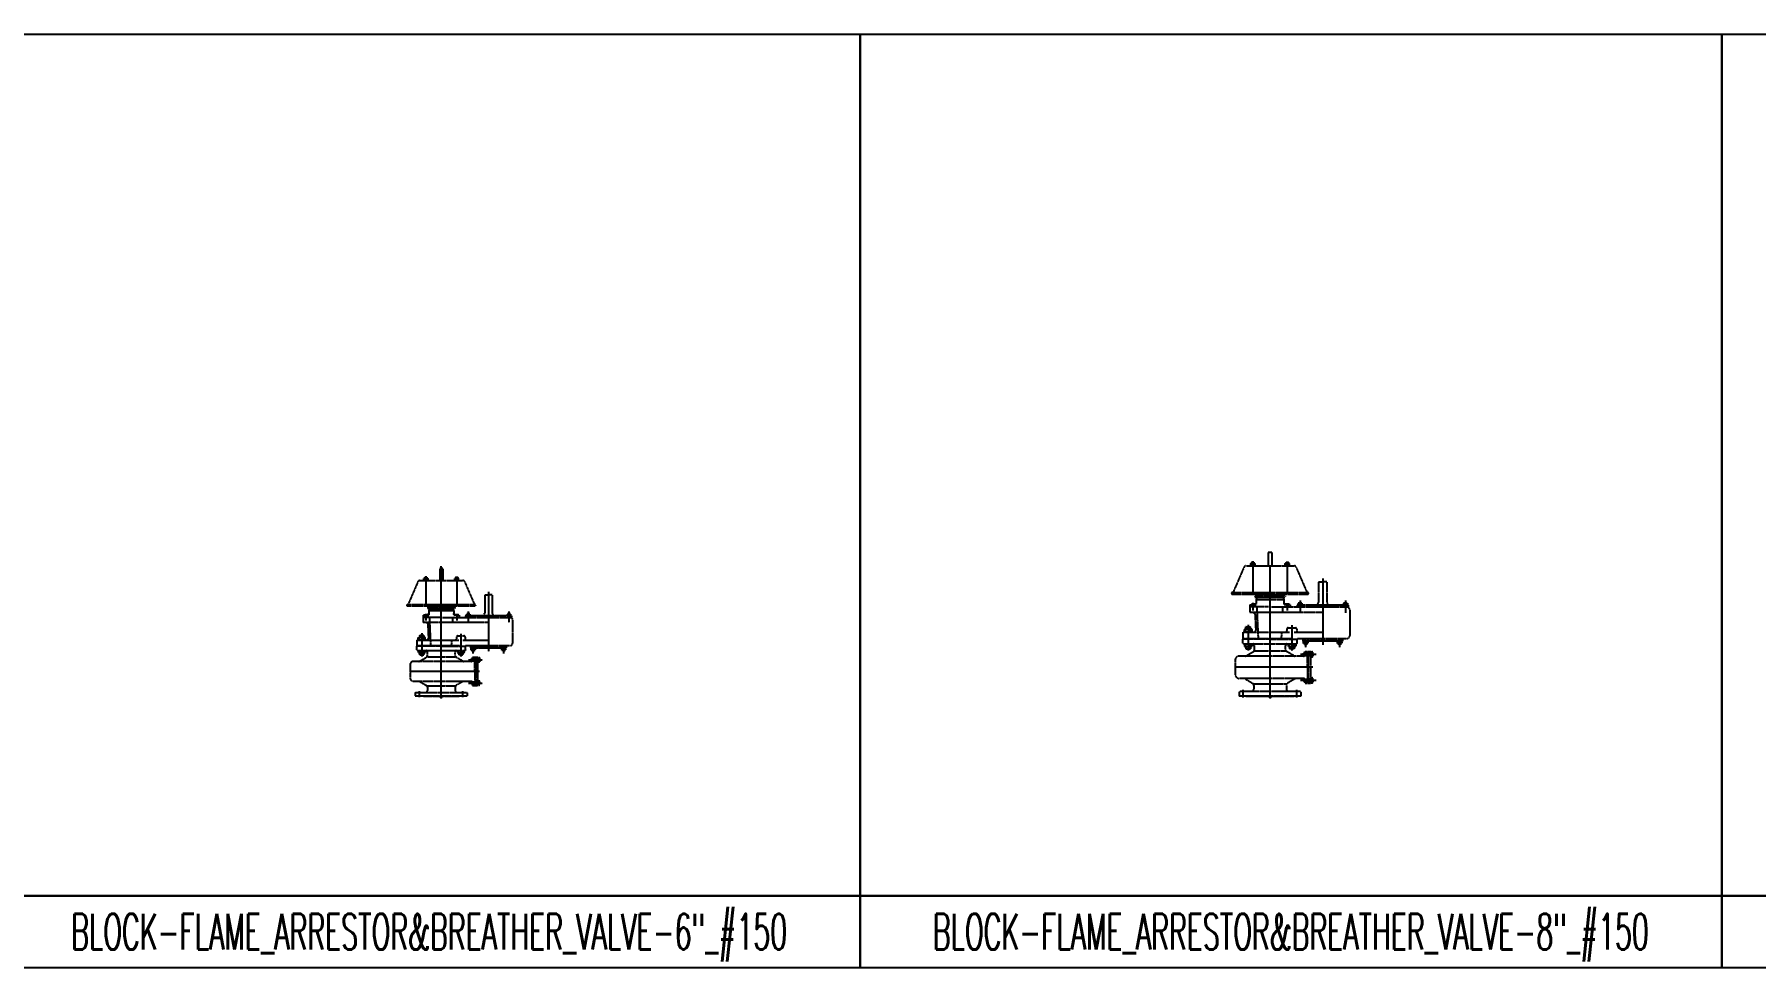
# Model space of a CAD drawing. Header units: millimetres. Extents: x -2091 to 296200, y -2515 to 5200.
# Drawn here: x 171601 to 181189, y 0 to 5200 of the extents above; entities that cross this region are included whole.
import ezdxf
from ezdxf.enums import TextEntityAlignment as Align

# ---------------------------------------------------------------- set-up
doc = ezdxf.new("R2010")
doc.units = ezdxf.units.MM
for name, pattern in [('CENTER2', [1.125, 0.75, -0.125, 0.125, -0.125]), ('CONTINU', [0]), ('PHANTOM2', [1.25, 0.625, -0.125, 0.125, -0.125, 0.125, -0.125])]:
    doc.linetypes.add(name, pattern=pattern)
doc.layers.add('WP', color=6, linetype='Continuous')
doc.styles.add('ROMANS', font='romans.shx')

msp = doc.modelspace()

# ---------------------------------------------------------------- linework, layer by layer
at = {"color": 3, "linetype": 'PHANTOM2'}
for p, q in [((178474.07, 2315.09), (178474.07, 2239.02)), ((178474.07, 2315.09), (178493.59, 2315.09)), ((178493.59, 2315.09), (178493.59, 2239.02)), ((173858.19, 2225.42), (173858.19, 2157.27)), ((173858.19, 2225.42), (173875.67, 2225.42)), ((173875.67, 2225.42), (173875.67, 2157.27)), ((178339.2, 2232.34), (178277.82, 2090.28)), ((178349.37, 2239.02), (178573.21, 2239.02)), ((178376.1, 2242.98), (178376.1, 2252.12)), ((178376.1, 2242.98), (178399.85, 2242.98)), ((178376.27, 2242.98), (178376.27, 2239.02)), ((178387.98, 2242.98), (178376.27, 2242.98)), ((178379.07, 2253.27), (178396.89, 2253.27)), ((178381.49, 2258.02), (178382.98, 2259.6)), ((178381.49, 2258.02), (178381.49, 2253.27)), ((178381.49, 2258.02), (178394.47, 2258.02)), ((178382.04, 2252.12), (178382.04, 2242.98)), ((178382.98, 2259.6), (178382.98, 2253.27)), ((178392.98, 2259.6), (178382.98, 2259.6)), ((178392.98, 2259.6), (178382.98, 2259.6)), ((178384.02, 2239.02), (178387.98, 2242.98)), ((178387.98, 2239.02), (178391.93, 2242.98)), ((178391.93, 2242.98), (178399.69, 2242.98)), ((178392.98, 2259.6), (178392.98, 2253.27)), ((178394.47, 2258.02), (178392.98, 2259.6)), ((178393.92, 2252.12), (178393.92, 2242.98)), ((178394.47, 2258.02), (178394.47, 2253.27)), ((178399.69, 2242.98), (178399.69, 2239.02)), ((178399.85, 2252.12), (178399.85, 2242.98)), ((178567.82, 2242.98), (178567.82, 2252.12)), ((178591.57, 2242.98), (178567.82, 2242.98)), ((178575.74, 2242.98), (178567.99, 2242.98)), ((178567.99, 2242.98), (178567.99, 2239.02)), ((178567.99, 2239.02), (178579.7, 2239.02)), ((178588.61, 2253.27), (178570.79, 2253.27)), ((178573.21, 2258.02), (178574.7, 2259.6)), ((178586.19, 2258.02), (178573.21, 2258.02)), ((178573.21, 2258.02), (178573.21, 2253.27)), ((178573.76, 2252.12), (178573.76, 2242.98)), ((178574.7, 2259.6), (178584.7, 2259.6)), ((178574.7, 2259.6), (178584.7, 2259.6)), ((178574.7, 2259.6), (178574.7, 2253.27)), ((178579.7, 2239.02), (178575.74, 2242.98)), ((178583.65, 2239.02), (178579.7, 2242.98)), ((178579.7, 2242.98), (178591.41, 2242.98)), ((178579.7, 2239.02), (178618.31, 2239.02)), ((178584.7, 2259.6), (178584.7, 2253.27)), ((178586.19, 2258.02), (178584.7, 2259.6)), ((178585.64, 2252.12), (178585.64, 2242.98)), ((178586.19, 2258.02), (178586.19, 2253.27)), ((178591.41, 2242.98), (178591.41, 2239.02)), ((178591.57, 2242.98), (178591.57, 2252.12)), ((178628.47, 2232.34), (178689.86, 2090.28)), ((173737.36, 2151.28), (173682.37, 2024.02)), ((173746.47, 2157.27), (173947, 2157.27)), ((173770.42, 2160.82), (173770.42, 2169)), ((173770.42, 2160.82), (173791.7, 2160.82)), ((173770.57, 2160.82), (173770.57, 2157.27)), ((173781.06, 2160.82), (173770.57, 2160.82)), ((173773.08, 2170.03), (173789.04, 2170.03)), ((173775.25, 2174.29), (173776.58, 2175.7)), ((173775.25, 2174.29), (173775.25, 2170.03)), ((173775.25, 2174.29), (173786.87, 2174.29)), ((173775.74, 2169), (173775.74, 2160.82)), ((173776.58, 2175.7), (173776.58, 2170.03)), ((173785.53, 2175.7), (173776.58, 2175.7)), ((173785.53, 2175.7), (173776.58, 2175.7)), ((173777.51, 2157.27), (173781.06, 2160.82)), ((173781.06, 2157.27), (173784.6, 2160.82)), ((173784.6, 2160.82), (173791.55, 2160.82)), ((173785.53, 2175.7), (173785.53, 2170.03)), ((173786.87, 2174.29), (173785.53, 2175.7)), ((173786.38, 2169), (173786.38, 2160.82)), ((173786.87, 2174.29), (173786.87, 2170.03)), ((173791.55, 2160.82), (173791.55, 2157.27)), ((173791.7, 2169), (173791.7, 2160.82)), ((173942.17, 2160.82), (173942.17, 2169)), ((173963.45, 2160.82), (173942.17, 2160.82)), ((173949.27, 2160.82), (173942.32, 2160.82)), ((173942.32, 2160.82), (173942.32, 2157.27)), ((173942.32, 2157.27), (173952.81, 2157.27)), ((173960.79, 2170.03), (173944.83, 2170.03)), ((173947, 2174.29), (173948.33, 2175.7)), ((173958.62, 2174.29), (173947, 2174.29)), ((173947, 2174.29), (173947, 2170.03)), ((173947.49, 2169), (173947.49, 2160.82)), ((173948.33, 2175.7), (173957.29, 2175.7)), ((173948.33, 2175.7), (173957.29, 2175.7)), ((173948.33, 2175.7), (173948.33, 2170.03)), ((173952.81, 2157.27), (173949.27, 2160.82)), ((173956.35, 2157.27), (173952.81, 2160.82)), ((173952.81, 2160.82), (173963.3, 2160.82)), ((173952.81, 2157.27), (173987.4, 2157.27)), ((173957.29, 2175.7), (173957.29, 2170.03)), ((173958.62, 2174.29), (173957.29, 2175.7)), ((173958.13, 2169), (173958.13, 2160.82)), ((173958.62, 2174.29), (173958.62, 2170.03)), ((173963.3, 2160.82), (173963.3, 2157.27)), ((173963.45, 2160.82), (173963.45, 2169)), ((173996.51, 2151.28), (174051.5, 2024.02)), ((178753.82, 2149.79), (178753.82, 2034.9)), ((178753.82, 2149.79), (178777.52, 2149.79)), ((178801.22, 2149.79), (178777.52, 2149.79)), ((178801.22, 2149.79), (178801.22, 2034.9)), ((173678.99, 2024.02), (174054.88, 2024.02)), ((173678.99, 2015.51), (174054.88, 2015.51)), ((174108.8, 2077.33), (174108.8, 1974.4)), ((174108.8, 2077.33), (174130.03, 2077.33)), ((174151.26, 2077.33), (174130.03, 2077.33)), ((174151.26, 2077.33), (174151.26, 1974.4)), ((178274.05, 2090.28), (178693.63, 2090.28)), ((178274.05, 2080.78), (178693.63, 2080.78)), ((178372.13, 2022.24), (178387.98, 2022.24)), ((178372.13, 2022.24), (178372.13, 2009.58)), ((178376.71, 2025.4), (178399.23, 2025.4)), ((178376.71, 2022.24), (178376.71, 2025.4)), ((178385.1, 2025.4), (178388.26, 2022.24)), ((178388.26, 2025.4), (178391.43, 2022.24)), ((178399.81, 2025.4), (178388.26, 2025.4)), ((178391.43, 2022.24), (178399.81, 2022.24)), ((178394.45, 2022.24), (178401.41, 2022.24)), ((178394.45, 2022.24), (178402.99, 2022.24)), ((178399.81, 2022.24), (178399.81, 2025.4)), ((178399.83, 2071.3), (178399.83, 2064.17)), ((178399.83, 2064.17), (178567.83, 2064.17)), ((178402.2, 2075.77), (178565.45, 2075.77)), ((178402.2, 2073.67), (178402.2, 2075.77)), ((178402.2, 2073.67), (178483.83, 2073.67)), ((178404.57, 2025.4), (178404.57, 2033.31)), ((178406.16, 2033.31), (178404.57, 2033.31)), ((178410.67, 2064.17), (178406.16, 2049.14)), ((178406.16, 2049.14), (178406.16, 2025.4)), ((178561.5, 2049.14), (178406.16, 2049.14)), ((178565.45, 2073.67), (178483.83, 2073.67)), ((178556.99, 2064.17), (178561.5, 2049.14)), ((178561.5, 2049.14), (178561.5, 2025.4)), ((178563.08, 2033.31), (178561.5, 2033.31)), ((178563.08, 2025.4), (178563.08, 2033.31)), ((178573.21, 2022.24), (178564.66, 2022.24)), ((178565.45, 2073.67), (178565.45, 2075.77)), ((178573.21, 2022.24), (178566.25, 2022.24)), ((178567.83, 2071.3), (178567.83, 2064.17)), ((178568.14, 2022.24), (178568.14, 2025.4)), ((178568.14, 2025.4), (178579.7, 2025.4)), ((178576.53, 2022.24), (178568.14, 2022.24)), ((178590.66, 2025.4), (178568.73, 2025.4)), ((178571.78, 2022.24), (178573.21, 2022.24)), ((178579.7, 2025.4), (178576.53, 2022.24)), ((178576.53, 2022.24), (178579.7, 2022.24)), ((178582.86, 2025.4), (178579.7, 2022.24)), ((178579.7, 2022.24), (178591.25, 2022.24)), ((178591.25, 2025.4), (178582.86, 2025.4)), ((178586.19, 2022.24), (178587.61, 2022.24)), ((178595.52, 2022.24), (178586.19, 2022.24)), ((178591.25, 2022.24), (178591.25, 2025.4)), ((178595.52, 2022.24), (178595.52, 2009.58)), ((178595.52, 2022.24), (178595.52, 2009.58)), ((178919.95, 2019.07), (178635.09, 2019.07)), ((178635.09, 2019.07), (178635.09, 2009.58)), ((178643, 2019.07), (178635.09, 2019.07)), ((178635.09, 2019.07), (178635.09, 2009.58)), ((178639.36, 2022.24), (178650.91, 2022.24)), ((178639.36, 2019.07), (178639.36, 2022.24)), ((178647.75, 2019.07), (178639.36, 2019.07)), ((178639.95, 2029.86), (178639.95, 2022.24)), ((178661.88, 2022.24), (178639.95, 2022.24)), ((178659.14, 2030.94), (178642.69, 2030.94)), ((178645.43, 2029.86), (178645.43, 2022.24)), ((178650.91, 2022.24), (178647.75, 2019.07)), ((178654.08, 2022.24), (178650.91, 2019.07)), ((178662.47, 2022.24), (178654.08, 2022.24)), ((178656.4, 2029.86), (178656.4, 2022.24)), ((178661.88, 2029.86), (178661.88, 2022.24)), ((178662.47, 2019.07), (178662.47, 2022.24)), ((178892.57, 2019.07), (178892.57, 2022.24)), ((178892.57, 2022.24), (178904.12, 2022.24)), ((178900.96, 2019.07), (178892.57, 2019.07)), ((178893.16, 2029.86), (178893.16, 2022.24)), ((178915.09, 2022.24), (178893.16, 2022.24)), ((178912.35, 2030.94), (178895.9, 2030.94)), ((178898.64, 2029.86), (178898.64, 2022.24)), ((178904.12, 2022.24), (178900.96, 2019.07)), ((178900.96, 2019.07), (178904.12, 2019.07)), ((178907.29, 2022.24), (178904.12, 2019.07)), ((178904.12, 2019.07), (178915.68, 2019.07)), ((178915.68, 2022.24), (178907.29, 2022.24)), ((178909.61, 2029.86), (178909.61, 2022.24)), ((178919.95, 2019.07), (178912.04, 2019.07)), ((178915.09, 2029.86), (178915.09, 2022.24)), ((178915.68, 2019.07), (178915.68, 2022.24)), ((178919.95, 2009.58), (178919.95, 2019.07)), ((178919.95, 2019.07), (178919.95, 2009.58)), ((173766.86, 1963.06), (173781.06, 1963.06)), ((173766.86, 1963.06), (173766.86, 1951.72)), ((173766.86, 1951.72), (173766.86, 1923.36)), ((173859.84, 1951.72), (173766.86, 1951.72)), ((174130.03, 1923.36), (173766.86, 1923.36)), ((173770.96, 1965.9), (173791.13, 1965.9)), ((173770.96, 1963.06), (173770.96, 1965.9)), ((173778.48, 1965.9), (173781.31, 1963.06)), ((173781.31, 1965.9), (173784.15, 1963.06)), ((173791.66, 1965.9), (173781.31, 1965.9)), ((173784.15, 1963.06), (173791.66, 1963.06)), ((173786.85, 1963.06), (173793.09, 1963.06)), ((173786.85, 1963.06), (173794.51, 1963.06)), ((173791.66, 1963.06), (173791.66, 1965.9)), ((173791.67, 2007.01), (173791.67, 2000.63)), ((173791.67, 2000.63), (173942.18, 2000.63)), ((173793.8, 2011.02), (173940.05, 2011.02)), ((173793.8, 2009.14), (173793.8, 2011.02)), ((173793.8, 2009.14), (173866.92, 2009.14)), ((173795.93, 1965.9), (173795.93, 1972.98)), ((173797.34, 1972.98), (173795.93, 1972.98)), ((173801.38, 2000.63), (173797.34, 1987.16)), ((173797.34, 1987.16), (173797.34, 1965.9)), ((173936.51, 1987.16), (173797.34, 1987.16)), ((173809.27, 1794.35), (173802.31, 1951.72)), ((173940.05, 2009.14), (173866.92, 2009.14)), ((173874.01, 1951.72), (173966.99, 1951.72)), ((173874.37, 1951.72), (173947, 1951.72)), ((173930.29, 1923.36), (173931.54, 1951.72)), ((173932.47, 2000.63), (173936.51, 1987.16)), ((173936.51, 1987.16), (173936.51, 1965.9)), ((173937.92, 1972.98), (173936.51, 1972.98)), ((173937.92, 1965.9), (173937.92, 1972.98)), ((173947, 1963.06), (173939.34, 1963.06)), ((173940.05, 2009.14), (173940.05, 2011.02)), ((173947, 1963.06), (173940.76, 1963.06)), ((173942.18, 2007.01), (173942.18, 2000.63)), ((173942.46, 1963.06), (173942.46, 1965.9)), ((173942.46, 1965.9), (173952.81, 1965.9)), ((173949.98, 1963.06), (173942.46, 1963.06)), ((173962.63, 1965.9), (173942.99, 1965.9)), ((173945.72, 1963.06), (173947, 1963.06)), ((173952.81, 1965.9), (173949.98, 1963.06)), ((173949.98, 1963.06), (173952.81, 1963.06)), ((173955.65, 1965.9), (173952.81, 1963.06)), ((173952.81, 1963.06), (173963.16, 1963.06)), ((173963.16, 1965.9), (173955.65, 1965.9)), ((173958.62, 1963.06), (173959.9, 1963.06)), ((173966.99, 1963.06), (173958.62, 1963.06)), ((173958.62, 1951.72), (174257.63, 1951.72)), ((173963.16, 1963.06), (173963.16, 1965.9)), ((173966.99, 1963.06), (173966.99, 1951.72)), ((173966.99, 1963.06), (173966.99, 1951.72)), ((174257.63, 1960.22), (174002.43, 1960.22)), ((174002.43, 1960.22), (174002.43, 1951.72)), ((174009.52, 1960.22), (174002.43, 1960.22)), ((174002.43, 1960.22), (174002.43, 1951.72)), ((174006.26, 1963.06), (174016.61, 1963.06)), ((174006.26, 1960.22), (174006.26, 1963.06)), ((174013.77, 1960.22), (174006.26, 1960.22)), ((174006.79, 1969.89), (174006.79, 1963.06)), ((174026.43, 1963.06), (174006.79, 1963.06)), ((174023.98, 1970.86), (174009.24, 1970.86)), ((174011.7, 1969.89), (174011.7, 1963.06)), ((174016.61, 1963.06), (174013.77, 1960.22)), ((174019.45, 1963.06), (174016.61, 1960.22)), ((174026.96, 1963.06), (174019.45, 1963.06)), ((174021.52, 1969.89), (174021.52, 1963.06)), ((174026.43, 1969.89), (174026.43, 1963.06)), ((174026.96, 1960.22), (174026.96, 1963.06)), ((174233.1, 1960.22), (174233.1, 1963.06)), ((174233.1, 1963.06), (174243.45, 1963.06)), ((174240.61, 1960.22), (174233.1, 1960.22)), ((174233.63, 1969.89), (174233.63, 1963.06)), ((174253.27, 1963.06), (174233.63, 1963.06)), ((174250.82, 1970.86), (174236.08, 1970.86)), ((174238.54, 1969.89), (174238.54, 1963.06)), ((174243.45, 1963.06), (174240.61, 1960.22)), ((174240.61, 1960.22), (174243.45, 1960.22)), ((174246.29, 1963.06), (174243.45, 1960.22)), ((174243.45, 1960.22), (174253.8, 1960.22)), ((174253.8, 1963.06), (174246.29, 1963.06)), ((174248.36, 1969.89), (174248.36, 1963.06)), ((174257.63, 1960.22), (174250.54, 1960.22)), ((174253.27, 1969.89), (174253.27, 1963.06)), ((174253.8, 1960.22), (174253.8, 1963.06)), ((174257.63, 1951.72), (174257.63, 1960.22)), ((174257.63, 1960.22), (174257.63, 1951.72)), ((174264.72, 1937.54), (174264.72, 1808.52)), ((178372.13, 2009.58), (178372.13, 1977.92)), ((178475.91, 2009.58), (178372.13, 2009.58)), ((178777.52, 1977.92), (178372.13, 1977.92)), ((178406.12, 1885.09), (178402.68, 1962.8)), ((178419.47, 1833.91), (178411.7, 2009.58)), ((178491.74, 2009.58), (178595.52, 2009.58)), ((178492.14, 2009.58), (178573.21, 2009.58)), ((178554.56, 1977.92), (178555.96, 2009.58)), ((178586.19, 2009.58), (178919.95, 2009.58)), ((178927.86, 1993.75), (178927.86, 1849.74)), ((173731.42, 1825.4), (173731.42, 1791.51)), ((173731.42, 1825.4), (173964.37, 1825.4)), ((173737.37, 1827.26), (173758, 1827.26)), ((173737.37, 1825.4), (173737.37, 1827.26)), ((173738.78, 1827.3), (173738.78, 1838.11)), ((173773.22, 1841.47), (173742.79, 1841.47)), ((173747.97, 1853.02), (173746.79, 1851.84)), ((173746.79, 1851.84), (173769.21, 1851.84)), ((173746.79, 1841.47), (173746.79, 1851.84)), ((173746.79, 1827.26), (173746.79, 1838.11)), ((173747.97, 1853.02), (173768.04, 1853.02)), ((173747.97, 1853.02), (173747.97, 1841.47)), ((173778.63, 1827.26), (173758, 1827.26)), ((173768.04, 1853.02), (173769.21, 1851.84)), ((173768.04, 1853.02), (173768.04, 1841.47)), ((173769.21, 1841.47), (173769.21, 1851.84)), ((173769.21, 1827.26), (173769.21, 1838.11)), ((173777.22, 1827.3), (173777.22, 1838.11)), ((173778.63, 1825.4), (173778.63, 1827.26)), ((173797.31, 1840.2), (173794.23, 1909.81)), ((173924.58, 1794.35), (173925.95, 1825.4)), ((173951.04, 1841.13), (173951.04, 1832.48)), ((173958.13, 1848.22), (173993.57, 1848.22)), ((173987.33, 1825.4), (174130.03, 1825.4)), ((174000.66, 1841.13), (174000.66, 1832.48)), ((178332.57, 1868.57), (178332.57, 1830.75)), ((178332.57, 1868.57), (178592.6, 1868.57)), ((178332.57, 1833.91), (178605.72, 1833.91)), ((178332.72, 1807.89), (178332.72, 1830.75)), ((178483.98, 1830.75), (178332.72, 1830.75)), ((178339.21, 1870.65), (178362.24, 1870.65)), ((178339.21, 1868.57), (178339.21, 1870.65)), ((178340.79, 1870.7), (178340.79, 1882.76)), ((178379.22, 1886.51), (178345.26, 1886.51)), ((178351.04, 1899.4), (178349.73, 1898.09)), ((178349.73, 1898.09), (178374.76, 1898.09)), ((178349.73, 1886.51), (178349.73, 1898.09)), ((178349.73, 1870.65), (178349.73, 1882.76)), ((178351.04, 1899.4), (178373.44, 1899.4)), ((178351.04, 1899.4), (178351.04, 1886.51)), ((178385.27, 1870.65), (178362.24, 1870.65)), ((178373.44, 1899.4), (178374.76, 1898.09)), ((178373.44, 1899.4), (178373.44, 1886.51)), ((178374.76, 1886.51), (178374.76, 1898.09)), ((178374.76, 1870.65), (178374.76, 1882.76)), ((178383.69, 1870.7), (178383.69, 1882.76)), ((178385.27, 1868.57), (178385.27, 1870.65)), ((178483.98, 1830.75), (178585.66, 1830.75)), ((178483.98, 1830.75), (178635.24, 1830.75)), ((178548.19, 1833.91), (178549.72, 1868.57)), ((178577.72, 1886.14), (178577.72, 1876.48)), ((178585.63, 1894.05), (178625.2, 1894.05)), ((178618.23, 1868.57), (178777.52, 1868.57)), ((178633.11, 1886.14), (178633.11, 1876.48)), ((178635.09, 1833.91), (178912.04, 1833.91)), ((178635.24, 1830.75), (178635.24, 1833.91)), ((178635.24, 1807.89), (178635.24, 1830.75)), ((178666.74, 1833.91), (178666.74, 1821.25)), ((178888.3, 1833.91), (178888.3, 1821.25)), ((173731.42, 1794.35), (173976.12, 1794.35)), ((173731.55, 1771.04), (173731.55, 1791.51)), ((173867.06, 1791.51), (173731.55, 1791.51)), ((173731.55, 1771.04), (173734.99, 1767.6)), ((173734.99, 1767.6), (173999.13, 1767.6)), ((173738.92, 1767.6), (173738.92, 1756.79)), ((173773.35, 1753.43), (173742.92, 1753.43)), ((173773.35, 1753.43), (173742.92, 1753.43)), ((173746.79, 1753.43), (173746.79, 1743.06)), ((173746.79, 1743.06), (173769.21, 1743.06)), ((173747.97, 1741.88), (173746.79, 1743.06)), ((173746.93, 1756.79), (173746.93, 1767.6)), ((173747.6, 1707.92), (173783.46, 1728.63)), ((173747.97, 1741.88), (173747.97, 1753.43)), ((173747.97, 1741.88), (173768.04, 1741.88)), ((173768.04, 1741.88), (173768.04, 1753.43)), ((173768.04, 1741.88), (173769.21, 1743.06)), ((173769.21, 1753.43), (173769.21, 1743.06)), ((173769.35, 1756.79), (173769.35, 1767.6)), ((173777.35, 1767.6), (173777.35, 1756.79)), ((173789.64, 1739.33), (173789.64, 1756.92)), ((173789.64, 1732.19), (173944.48, 1732.19)), ((173867.06, 1791.51), (173958.15, 1791.51)), ((173867.06, 1791.51), (174002.57, 1791.51)), ((173944.48, 1739.33), (173944.48, 1756.92)), ((173986.52, 1707.92), (173950.66, 1728.63)), ((173956.77, 1767.6), (173956.77, 1756.79)), ((173960.77, 1753.43), (173991.2, 1753.43)), ((173964.77, 1756.79), (173964.77, 1767.6)), ((173964.91, 1753.43), (173964.91, 1743.06)), ((173987.33, 1743.06), (173964.91, 1743.06)), ((173966.09, 1741.88), (173964.91, 1743.06)), ((173966.09, 1741.88), (173966.09, 1753.43)), ((173986.16, 1741.88), (173966.09, 1741.88)), ((173986.16, 1741.88), (173986.16, 1753.43)), ((173986.16, 1741.88), (173987.33, 1743.06)), ((173987.2, 1756.79), (173987.2, 1767.6)), ((173987.33, 1753.43), (173987.33, 1743.06)), ((173995.2, 1767.6), (173995.2, 1756.79)), ((174002.57, 1771.04), (173999.13, 1767.6)), ((174002.43, 1794.35), (174250.54, 1794.35)), ((174002.57, 1791.51), (174002.57, 1794.35)), ((174002.57, 1771.04), (174002.57, 1791.51)), ((174030.79, 1794.35), (174030.79, 1783.01)), ((174039.15, 1783.01), (174030.79, 1783.01)), ((174039.15, 1783.01), (174030.79, 1783.01)), ((174030.79, 1783.01), (174030.79, 1781.45)), ((174030.79, 1782.23), (174038.94, 1782.23)), ((174229.27, 1781.45), (174030.79, 1781.45)), ((174034.32, 1769.71), (174034.32, 1777.9)), ((174055.61, 1777.9), (174034.32, 1777.9)), ((174034.47, 1777.9), (174034.47, 1781.45)), ((174041.42, 1777.9), (174034.47, 1777.9)), ((174035.04, 1781.45), (174054.89, 1781.45)), ((174052.95, 1768.69), (174036.98, 1768.69)), ((174039.15, 1765.13), (174039.15, 1768.69)), ((174039.15, 1765.13), (174040.49, 1763.72)), ((174050.78, 1765.13), (174039.15, 1765.13)), ((174039.64, 1769.71), (174039.64, 1777.9)), ((174040.49, 1763.72), (174040.49, 1768.69)), ((174040.49, 1763.72), (174049.44, 1763.72)), ((174040.49, 1763.72), (174049.44, 1763.72)), ((174040.85, 1721.71), (174040.85, 1729.74)), ((174040.85, 1729.74), (174069.26, 1729.74)), ((174040.85, 1721.71), (174040.85, 1727.89)), ((174044.96, 1781.45), (174041.42, 1777.9)), ((174048.51, 1781.45), (174044.96, 1777.9)), ((174044.96, 1777.9), (174055.46, 1777.9)), ((174055.46, 1781.45), (174048.51, 1781.45)), ((174049.44, 1763.72), (174049.44, 1768.69)), ((174050.78, 1765.13), (174049.44, 1763.72)), ((174050.29, 1769.71), (174050.29, 1777.9)), ((174209.28, 1783.01), (174050.78, 1783.01)), ((174209.28, 1783.01), (174050.78, 1783.01)), ((174050.78, 1765.13), (174050.78, 1768.69)), ((174050.99, 1782.23), (174209.07, 1782.23)), ((174053.2, 1721.71), (174053.2, 1729.74)), ((174055.46, 1777.9), (174055.46, 1781.45)), ((174055.61, 1777.9), (174055.61, 1769.71)), ((174056.91, 1729.74), (174056.91, 1721.71)), ((174069.26, 1729.74), (174069.26, 1571.6)), ((174069.26, 1715.53), (174069.26, 1727.64)), ((174072.35, 1727.64), (174069.26, 1727.64)), ((174072.35, 1715.53), (174072.35, 1727.64)), ((174072.35, 1727.64), (174079.76, 1727.64)), ((174225.74, 1777.9), (174204.45, 1777.9)), ((174204.45, 1769.71), (174204.45, 1777.9)), ((174204.6, 1777.9), (174204.6, 1781.45)), ((174211.55, 1777.9), (174204.6, 1777.9)), ((174223.08, 1768.69), (174207.11, 1768.69)), ((174209.28, 1765.13), (174209.28, 1768.69)), ((174220.91, 1765.13), (174209.28, 1765.13)), ((174209.28, 1765.13), (174210.62, 1763.72)), ((174209.77, 1769.71), (174209.77, 1777.9)), ((174210.62, 1763.72), (174210.62, 1768.69)), ((174210.62, 1763.72), (174219.57, 1763.72)), ((174210.62, 1763.72), (174219.57, 1763.72)), ((174215.1, 1781.45), (174211.55, 1777.9)), ((174218.64, 1781.45), (174215.1, 1777.9)), ((174215.1, 1777.9), (174225.59, 1777.9)), ((174225.59, 1781.45), (174218.64, 1781.45)), ((174219.57, 1763.72), (174219.57, 1768.69)), ((174220.91, 1765.13), (174219.57, 1763.72)), ((174220.42, 1769.71), (174220.42, 1777.9)), ((174229.27, 1783.01), (174220.91, 1783.01)), ((174229.27, 1783.01), (174220.91, 1783.01)), ((174220.91, 1765.13), (174220.91, 1768.69)), ((174221.12, 1782.23), (174229.27, 1782.23)), ((174225.59, 1777.9), (174225.59, 1781.45)), ((174225.74, 1777.9), (174225.74, 1769.71)), ((174229.27, 1794.35), (174229.27, 1783.01)), ((174229.27, 1783.01), (174229.27, 1781.45)), ((178671.07, 1735.59), (178312.06, 1735.59)), ((178332.72, 1807.89), (178336.56, 1804.05)), ((178336.56, 1804.05), (178631.4, 1804.05)), ((178340.94, 1804.05), (178340.94, 1791.99)), ((178379.38, 1788.24), (178345.41, 1788.24)), ((178379.38, 1788.24), (178345.41, 1788.24)), ((178349.73, 1788.24), (178349.73, 1776.66)), ((178349.73, 1776.66), (178374.76, 1776.66)), ((178351.04, 1775.35), (178349.73, 1776.66)), ((178349.88, 1791.99), (178349.88, 1804.05)), ((178350.63, 1737.44), (178390.66, 1760.55)), ((178351.04, 1775.35), (178351.04, 1788.24)), ((178351.04, 1775.35), (178373.44, 1775.35)), ((178373.44, 1775.35), (178373.44, 1788.24)), ((178373.44, 1775.35), (178374.76, 1776.66)), ((178374.76, 1788.24), (178374.76, 1776.66)), ((178374.91, 1791.99), (178374.91, 1804.05)), ((178383.84, 1804.05), (178383.84, 1791.99)), ((178397.56, 1772.49), (178397.56, 1792.13)), ((178397.56, 1764.53), (178570.4, 1764.53)), ((178570.4, 1772.49), (178570.4, 1792.13)), ((178617.33, 1737.44), (178577.29, 1760.55)), ((178584.11, 1804.05), (178584.11, 1791.99)), ((178588.58, 1788.24), (178622.55, 1788.24)), ((178593.05, 1791.99), (178593.05, 1804.05)), ((178593.2, 1788.24), (178593.2, 1776.66)), ((178618.23, 1776.66), (178593.2, 1776.66)), ((178594.52, 1775.35), (178593.2, 1776.66)), ((178594.52, 1775.35), (178594.52, 1788.24)), ((178616.92, 1775.35), (178594.52, 1775.35)), ((178616.92, 1775.35), (178616.92, 1788.24)), ((178616.92, 1775.35), (178618.23, 1776.66)), ((178618.08, 1791.99), (178618.08, 1804.05)), ((178618.23, 1788.24), (178618.23, 1776.66)), ((178627.02, 1804.05), (178627.02, 1791.99)), ((178635.24, 1807.89), (178631.4, 1804.05)), ((178676.08, 1821.25), (178666.74, 1821.25)), ((178676.08, 1821.25), (178666.74, 1821.25)), ((178666.74, 1821.25), (178666.74, 1819.51)), ((178666.74, 1820.38), (178675.84, 1820.38)), ((178888.3, 1819.51), (178666.74, 1819.51)), ((178670.69, 1806.41), (178670.69, 1815.55)), ((178694.44, 1815.55), (178670.69, 1815.55)), ((178670.85, 1815.55), (178670.85, 1819.51)), ((178678.61, 1815.55), (178670.85, 1815.55)), ((178672.45, 1752.83), (178671.07, 1751.45)), ((178671.07, 1745.93), (178671.07, 1751.45)), ((178671.07, 1751.45), (178709.69, 1751.45)), ((178671.07, 1745.93), (178671.07, 1740.41)), ((178672.45, 1739.04), (178671.07, 1740.41)), ((178671.07, 1740.41), (178709.69, 1740.41)), ((178671.49, 1819.51), (178693.64, 1819.51)), ((178672.45, 1752.83), (178677.97, 1752.83)), ((178672.45, 1745.93), (178672.45, 1752.83)), ((178672.45, 1745.93), (178672.45, 1739.04)), ((178672.45, 1739.04), (178677.97, 1739.04)), ((178691.47, 1805.27), (178673.66, 1805.27)), ((178676.08, 1801.3), (178676.08, 1805.27)), ((178676.08, 1801.3), (178677.57, 1799.73)), ((178689.05, 1801.3), (178676.08, 1801.3)), ((178676.63, 1806.41), (178676.63, 1815.55)), ((178677.57, 1799.73), (178677.57, 1805.27)), ((178677.57, 1799.73), (178687.56, 1799.73)), ((178677.57, 1799.73), (178687.56, 1799.73)), ((178677.97, 1752.83), (178677.97, 1761.79)), ((178677.97, 1761.79), (178709.69, 1761.79)), ((178677.97, 1752.83), (178677.97, 1759.72)), ((178677.97, 1752.83), (178709.69, 1752.83)), ((178677.97, 1739.04), (178709.69, 1739.04)), ((178682.56, 1819.51), (178678.61, 1815.55)), ((178686.52, 1819.51), (178682.56, 1815.55)), ((178682.56, 1815.55), (178694.28, 1815.55)), ((178694.28, 1819.51), (178686.52, 1819.51)), ((178687.56, 1799.73), (178687.56, 1805.27)), ((178689.05, 1801.3), (178687.56, 1799.73)), ((178688.5, 1806.41), (178688.5, 1815.55)), ((178865.98, 1821.25), (178689.05, 1821.25)), ((178865.98, 1821.25), (178689.05, 1821.25)), ((178689.05, 1801.3), (178689.05, 1805.27)), ((178689.29, 1820.38), (178865.75, 1820.38)), ((178691.76, 1752.83), (178691.76, 1761.79)), ((178691.76, 1673.53), (178691.76, 1739.04)), ((178694.28, 1815.55), (178694.28, 1819.51)), ((178694.44, 1815.55), (178694.44, 1806.41)), ((178695.9, 1761.79), (178695.9, 1752.83)), ((178695.9, 1739.04), (178695.9, 1608.02)), ((178709.69, 1761.79), (178709.69, 1585.27)), ((178709.69, 1745.93), (178709.69, 1759.45)), ((178713.14, 1759.45), (178709.69, 1759.45)), ((178709.69, 1749.32), (178713.14, 1745.93)), ((178709.69, 1745.93), (178713.14, 1742.54)), ((178709.69, 1745.93), (178709.69, 1732.42)), ((178713.14, 1732.42), (178709.69, 1732.42)), ((178713.14, 1745.93), (178713.14, 1759.45)), ((178713.14, 1759.45), (178721.41, 1759.45)), ((178713.14, 1752.83), (178721.41, 1752.83)), ((178713.14, 1745.93), (178713.14, 1732.42)), ((178713.14, 1739.04), (178721.41, 1739.04)), ((178713.14, 1732.42), (178721.41, 1732.42)), ((178722.79, 1745.93), (178722.79, 1756.14)), ((178722.79, 1745.93), (178722.79, 1735.73)), ((178884.35, 1815.55), (178860.59, 1815.55)), ((178860.59, 1806.41), (178860.59, 1815.55)), ((178860.76, 1815.55), (178860.76, 1819.51)), ((178868.52, 1815.55), (178860.76, 1815.55)), ((178881.38, 1805.27), (178863.56, 1805.27)), ((178865.98, 1801.3), (178865.98, 1805.27)), ((178878.96, 1801.3), (178865.98, 1801.3)), ((178865.98, 1801.3), (178867.47, 1799.73)), ((178866.53, 1806.41), (178866.53, 1815.55)), ((178867.47, 1799.73), (178867.47, 1805.27)), ((178867.47, 1799.73), (178877.47, 1799.73)), ((178867.47, 1799.73), (178877.47, 1799.73)), ((178872.47, 1819.51), (178868.52, 1815.55)), ((178876.43, 1819.51), (178872.47, 1815.55)), ((178872.47, 1815.55), (178884.18, 1815.55)), ((178884.18, 1819.51), (178876.43, 1819.51)), ((178877.47, 1799.73), (178877.47, 1805.27)), ((178878.96, 1801.3), (178877.47, 1799.73)), ((178878.41, 1806.41), (178878.41, 1815.55)), ((178888.3, 1821.25), (178878.96, 1821.25)), ((178888.3, 1821.25), (178878.96, 1821.25)), ((178878.96, 1801.3), (178878.96, 1805.27)), ((178879.2, 1820.38), (178888.3, 1820.38)), ((178884.18, 1815.55), (178884.18, 1819.51)), ((178884.35, 1815.55), (178884.35, 1806.41)), ((178888.3, 1821.25), (178888.3, 1819.51)), ((173693.27, 1686.5), (173693.27, 1614.84)), ((174034.67, 1706.26), (173713.04, 1706.26)), ((174035.91, 1721.71), (174034.67, 1720.47)), ((174034.67, 1715.53), (174034.67, 1720.47)), ((174034.67, 1720.47), (174069.26, 1720.47)), ((174034.67, 1715.53), (174034.67, 1710.59)), ((174035.91, 1709.35), (174034.67, 1710.59)), ((174034.67, 1710.59), (174069.26, 1710.59)), ((174035.91, 1721.71), (174040.85, 1721.71)), ((174035.91, 1715.53), (174035.91, 1721.71)), ((174035.91, 1715.53), (174035.91, 1709.35)), ((174035.91, 1709.35), (174040.85, 1709.35)), ((174040.85, 1721.71), (174069.26, 1721.71)), ((174040.85, 1709.35), (174069.26, 1709.35)), ((174053.2, 1650.67), (174053.2, 1709.35)), ((174053.2, 1650.67), (174053.2, 1591.98)), ((174056.91, 1709.35), (174056.91, 1591.98)), ((174069.26, 1718.57), (174072.35, 1715.53)), ((174069.26, 1715.53), (174072.35, 1712.49)), ((174069.26, 1715.53), (174069.26, 1703.42)), ((174072.35, 1703.42), (174069.26, 1703.42)), ((174072.35, 1721.71), (174079.76, 1721.71)), ((174072.35, 1715.53), (174072.35, 1703.42)), ((174072.35, 1709.35), (174079.76, 1709.35)), ((174072.35, 1703.42), (174079.76, 1703.42)), ((174081, 1715.53), (174081, 1724.67)), ((174081, 1715.53), (174081, 1706.39)), ((178289.99, 1713.52), (178289.99, 1633.53)), ((178691.76, 1673.53), (178691.76, 1608.02)), ((174034.67, 1595.07), (173713.04, 1595.07)), ((173747.6, 1593.42), (173783.46, 1572.71)), ((173789.64, 1569.14), (173944.48, 1569.14)), ((173789.64, 1562.01), (173789.64, 1544.42)), ((173944.48, 1562.01), (173944.48, 1544.42)), ((173986.52, 1593.42), (173950.66, 1572.71)), ((174035.91, 1591.98), (174034.67, 1590.75)), ((174034.67, 1585.81), (174034.67, 1590.75)), ((174034.67, 1590.75), (174069.26, 1590.75)), ((174034.67, 1585.81), (174034.67, 1580.86)), ((174035.91, 1579.63), (174034.67, 1580.86)), ((174034.67, 1580.86), (174069.26, 1580.86)), ((174035.91, 1585.81), (174035.91, 1591.98)), ((174035.91, 1591.98), (174040.85, 1591.98)), ((174035.91, 1585.81), (174035.91, 1579.63)), ((174035.91, 1579.63), (174040.85, 1579.63)), ((174040.85, 1591.98), (174069.26, 1591.98)), ((174040.85, 1579.63), (174040.85, 1573.45)), ((174040.85, 1579.63), (174040.85, 1571.6)), ((174040.85, 1579.63), (174069.26, 1579.63)), ((174040.85, 1571.6), (174069.26, 1571.6)), ((174053.2, 1579.63), (174053.2, 1571.6)), ((174056.91, 1579.63), (174056.91, 1571.6)), ((174072.35, 1597.91), (174069.26, 1597.91)), ((174069.26, 1585.81), (174069.26, 1597.91)), ((174069.26, 1585.81), (174072.35, 1588.84)), ((174069.26, 1582.77), (174072.35, 1585.81)), ((174069.26, 1585.81), (174069.26, 1573.7)), ((174072.35, 1573.7), (174069.26, 1573.7)), ((174072.35, 1585.81), (174072.35, 1597.91)), ((174072.35, 1597.91), (174079.76, 1597.91)), ((174072.35, 1591.98), (174079.76, 1591.98)), ((174072.35, 1585.81), (174072.35, 1573.7)), ((174072.35, 1579.63), (174079.76, 1579.63)), ((174072.35, 1573.7), (174079.76, 1573.7)), ((174081, 1585.81), (174081, 1594.95)), ((174081, 1585.81), (174081, 1576.66)), ((178671.07, 1611.47), (178312.06, 1611.47)), ((178312.53, 1535.15), (178316.78, 1539.4)), ((178312.53, 1535.15), (178312.53, 1512.94)), ((178316.78, 1539.4), (178651.18, 1539.4)), ((178343.61, 1609.52), (178385.75, 1585.19)), ((178393.01, 1581), (178574.95, 1581)), ((178393.01, 1572.62), (178393.01, 1551.95)), ((178574.95, 1572.62), (178574.95, 1551.95)), ((178624.35, 1609.52), (178582.21, 1585.19)), ((178655.43, 1535.15), (178651.18, 1539.4)), ((178655.43, 1535.15), (178655.43, 1512.94)), ((178672.45, 1608.02), (178671.07, 1606.64)), ((178671.07, 1601.13), (178671.07, 1606.64)), ((178671.07, 1606.64), (178709.69, 1606.64)), ((178671.07, 1601.13), (178671.07, 1595.61)), ((178672.45, 1594.23), (178671.07, 1595.61)), ((178671.07, 1595.61), (178709.69, 1595.61)), ((178672.45, 1601.13), (178672.45, 1608.02)), ((178672.45, 1608.02), (178677.97, 1608.02)), ((178672.45, 1601.13), (178672.45, 1594.23)), ((178672.45, 1594.23), (178677.97, 1594.23)), ((178677.97, 1608.02), (178709.69, 1608.02)), ((178677.97, 1594.23), (178677.97, 1587.34)), ((178677.97, 1594.23), (178677.97, 1585.27)), ((178677.97, 1594.23), (178709.69, 1594.23)), ((178677.97, 1585.27), (178709.69, 1585.27)), ((178691.76, 1594.23), (178691.76, 1585.27)), ((178695.9, 1594.23), (178695.9, 1585.27)), ((178713.14, 1614.64), (178709.69, 1614.64)), ((178709.69, 1601.13), (178709.69, 1614.64)), ((178709.69, 1601.13), (178713.14, 1604.52)), ((178709.69, 1597.73), (178713.14, 1601.13)), ((178709.69, 1601.13), (178709.69, 1587.61)), ((178713.14, 1587.61), (178709.69, 1587.61)), ((178713.14, 1601.13), (178713.14, 1614.64)), ((178713.14, 1614.64), (178721.41, 1614.64)), ((178713.14, 1608.02), (178721.41, 1608.02)), ((178713.14, 1601.13), (178713.14, 1587.61)), ((178713.14, 1594.23), (178721.41, 1594.23)), ((178713.14, 1587.61), (178721.41, 1587.61)), ((178722.79, 1601.13), (178722.79, 1611.33)), ((178722.79, 1601.13), (178722.79, 1590.92)), ((173722.28, 1530.3), (173725.72, 1533.74)), ((173722.28, 1530.3), (173722.28, 1512.35)), ((174011.84, 1512.35), (173722.28, 1512.35)), ((173725.72, 1533.74), (174008.4, 1533.74)), ((173767.52, 1509.82), (173767.52, 1512.35)), ((173966.6, 1509.82), (173767.52, 1509.82)), ((173966.6, 1509.82), (173966.6, 1512.35)), ((174011.84, 1530.3), (174008.4, 1533.74)), ((174011.84, 1530.3), (174011.84, 1512.35)), ((178655.43, 1512.94), (178312.53, 1512.94)), ((178349.04, 1509.82), (178349.04, 1512.94)), ((178618.92, 1509.82), (178349.04, 1509.82)), ((178618.92, 1509.82), (178618.92, 1512.94))]:
    msp.add_line(p, q, dxfattribs=at)
at = {"color": 1, "linetype": 'CENTER2'}
for p, q in [((173867.06, 1509.82), (173867.06, 2236.59)), ((178387.98, 2264.95), (178387.98, 2080.78)), ((178483.98, 1509.82), (178483.98, 2236.59)), ((178579.7, 2262.91), (178579.7, 2080.78)), ((173781.06, 2180.5), (173781.06, 2015.51)), ((173952.81, 2178.67), (173952.81, 2015.51)), ((178777.52, 2168.19), (178777.52, 1797.81)), ((174130.03, 2093.82), (174130.03, 1762)), ((178387.98, 2031.64), (178387.98, 1989.81)), ((178579.7, 2025.4), (178579.7, 1989.81)), ((178650.91, 2045.01), (178650.91, 1976.51)), ((178904.12, 2045.01), (178904.12, 1976.51)), ((173781.06, 1971.48), (173781.06, 1934.01)), ((173952.81, 1965.9), (173952.81, 1934.01)), ((174016.61, 1983.46), (174016.61, 1922.1)), ((174243.45, 1983.46), (174243.45, 1922.1)), ((173758.14, 1863.27), (173758.14, 1734.41)), ((173976.12, 1860.24), (173976.12, 1733.17)), ((178362.39, 1910.84), (178362.39, 1767.01)), ((178605.72, 1907.46), (178605.72, 1765.62)), ((178682.56, 1783.79), (178682.56, 1833.91)), ((178872.47, 1783.79), (178872.47, 1833.91)), ((174044.96, 1749.44), (174044.96, 1794.35)), ((174215.1, 1749.44), (174215.1, 1794.35)), ((178654.22, 1745.93), (178740.04, 1745.93)), ((174080.44, 1650.67), (173693.27, 1650.67)), ((174019.57, 1715.53), (174096.45, 1715.53)), ((178722.16, 1673.53), (178289.99, 1673.53)), ((173746.41, 1506.26), (173746.41, 1539.82)), ((173987.71, 1506.26), (173987.71, 1539.82)), ((174019.57, 1585.81), (174096.45, 1585.81)), ((178334.75, 1505.42), (178334.75, 1546.93)), ((178633.2, 1505.42), (178633.2, 1546.93)), ((178654.22, 1601.13), (178740.04, 1601.13))]:
    msp.add_line(p, q, dxfattribs=at)
at = {"color": 3, "linetype": 'PHANTOM2'}
for points in [[(178643, 2019.07), (178635.09, 2019.07), (178635.09, 2009.58), (178643, 2009.58)], [(174009.52, 1960.22), (174002.43, 1960.22), (174002.43, 1951.72), (174009.52, 1951.72)]]:
    msp.add_lwpolyline(points, close=True, dxfattribs=at)
for centre, radius, start, end in [((178349.37, 2227.95), 11.08, 90, 156.632345), ((178379.07, 2248.85), 4.42, 47.754494, 132.245506), ((178387.98, 2237.32), 15.95, 68.134543, 111.865457), ((178396.89, 2248.85), 4.42, 47.754494, 132.245506), ((178570.79, 2248.85), 4.42, 47.754494, 132.245506), ((178579.7, 2237.32), 15.95, 68.134543, 111.865457), ((178588.61, 2248.85), 4.42, 47.754494, 132.245506), ((178618.31, 2227.95), 11.08, 23.367655, 90), ((173746.47, 2147.35), 9.92, 90, 156.632345), ((173773.08, 2166.07), 3.96, 47.754494, 132.245506), ((173781.06, 2155.75), 14.28, 68.134543, 111.865457), ((173789.04, 2166.07), 3.96, 47.754494, 132.245506), ((173944.83, 2166.07), 3.96, 47.754494, 132.245506), ((173952.81, 2155.75), 14.28, 68.134543, 111.865457), ((173960.79, 2166.07), 3.96, 47.754494, 132.245506), ((173987.4, 2147.35), 9.92, 23.367655, 90), ((173678.99, 2019.76), 4.25, 90, 270), ((174054.88, 2019.76), 4.25, 270, 90), ((178274.05, 2085.53), 4.75, 90, 270), ((178402.2, 2071.3), 2.37, 90, 180), ((178401.41, 2025.4), 3.17, 270, 0), ((178402.99, 2025.4), 3.17, 270, 0), ((178564.66, 2025.4), 3.17, 180, 270), ((178566.25, 2025.4), 3.17, 180, 270), ((178565.45, 2071.3), 2.37, 0, 90), ((178642.69, 2026.91), 4.03, 47.116714, 132.883286), ((178650.91, 2016.44), 14.5, 67.780692, 112.219308), ((178659.14, 2026.91), 4.03, 47.116714, 132.883286), ((178693.63, 2085.53), 4.75, 270, 90), ((178734.56, 2038.69), 19.62, 268.460834, 348.858783), ((178817.04, 2034.9), 15.83, 180, 270), ((178895.9, 2026.91), 4.03, 47.116714, 132.883286), ((178904.12, 2016.44), 14.5, 67.780692, 112.219308), ((178912.35, 2026.91), 4.03, 47.116714, 132.883286), ((173780.06, 1909.19), 14.18, 2.533559, 90), ((173793.8, 2007.01), 2.13, 90, 180), ((173793.09, 1965.9), 2.84, 270, 0), ((173794.51, 1965.9), 2.84, 270, 0), ((173939.34, 1965.9), 2.84, 180, 270), ((173940.76, 1965.9), 2.84, 180, 270), ((173940.05, 2007.01), 2.13, 0, 90), ((174009.24, 1967.25), 3.61, 47.116714, 132.883286), ((174016.61, 1957.87), 12.99, 67.780692, 112.219308), ((174023.98, 1967.25), 3.61, 47.116714, 132.883286), ((174091.55, 1977.8), 17.58, 268.460834, 348.858783), ((174165.44, 1974.4), 14.18, 180, 270), ((174236.08, 1967.25), 3.61, 47.116714, 132.883286), ((174243.45, 1957.87), 12.99, 67.780692, 112.219308), ((174250.82, 1967.25), 3.61, 47.116714, 132.883286), ((174250.54, 1937.54), 14.18, 0, 90), ((178386.87, 1962.1), 15.83, 2.533559, 90), ((178912.04, 1993.75), 15.83, 0, 90), ((173742.79, 1837.4), 4.07, 10.044723, 169.955277), ((173758, 1821.07), 20.4, 56.666572, 123.333428), ((173773.22, 1837.4), 4.07, 10.044723, 169.955277), ((173783.14, 1839.57), 14.18, 270, 2.533559), ((173943.95, 1832.48), 7.09, 270, 0), ((173958.13, 1841.13), 7.09, 90, 180), ((173993.57, 1841.13), 7.09, 0, 90), ((174007.75, 1832.48), 7.09, 180, 270), ((178345.26, 1881.97), 4.54, 10.044723, 169.955277), ((178362.24, 1863.73), 22.77, 56.666572, 123.333428), ((178379.22, 1881.97), 4.54, 10.044723, 169.955277), ((178390.3, 1884.39), 15.83, 270, 2.533559), ((178569.81, 1876.48), 7.91, 270, 0), ((178585.63, 1886.14), 7.91, 90, 180), ((178625.2, 1886.14), 7.91, 0, 90), ((178641.02, 1876.48), 7.91, 180, 270), ((178912.04, 1849.74), 15.83, 270, 0), ((173742.92, 1757.5), 4.07, 190.044723, 349.955277), ((173758.14, 1773.84), 20.4, 236.666572, 303.333428), ((173773.35, 1757.5), 4.07, 190.044723, 349.955277), ((173777.29, 1739.33), 12.35, 300, 0), ((173777.29, 1756.92), 12.35, 0, 59.815401), ((173956.84, 1756.92), 12.35, 120.184599, 180), ((173956.84, 1739.33), 12.35, 180, 240), ((173960.77, 1757.5), 4.07, 190.044723, 349.955277), ((173975.99, 1773.84), 20.4, 236.666572, 303.333428), ((173991.2, 1757.5), 4.07, 190.044723, 349.955277), ((174036.98, 1772.64), 3.96, 227.754494, 312.245506), ((174044.96, 1782.97), 14.29, 248.134543, 291.865457), ((174052.95, 1772.64), 3.96, 227.754494, 312.245506), ((174076.82, 1724.67), 4.18, 314.76027, 45.23973), ((174207.11, 1772.64), 3.96, 227.754494, 312.245506), ((174215.1, 1782.97), 14.29, 248.134543, 291.865457), ((174223.08, 1772.64), 3.96, 227.754494, 312.245506), ((174250.54, 1808.52), 14.18, 270, 0), ((178312.06, 1713.52), 22.07, 90, 180), ((178345.41, 1792.78), 4.54, 190.044723, 349.955277), ((178343.74, 1749.38), 13.79, 270, 300), ((178362.39, 1811.02), 22.77, 236.666572, 303.333428), ((178379.38, 1792.78), 4.54, 190.044723, 349.955277), ((178383.77, 1772.49), 13.79, 300, 0), ((178383.77, 1792.13), 13.79, 0, 59.815401), ((178584.19, 1792.13), 13.79, 120.184599, 180), ((178584.19, 1772.49), 13.79, 180, 240), ((178588.58, 1792.78), 4.54, 190.044723, 349.955277), ((178605.57, 1811.02), 22.77, 236.666572, 303.333428), ((178624.22, 1749.38), 13.79, 240, 270), ((178622.55, 1792.78), 4.54, 190.044723, 349.955277), ((178673.66, 1809.68), 4.42, 227.754494, 312.245506), ((178671.07, 1742.48), 6.9, 270, 330), ((178682.56, 1821.21), 15.95, 248.134543, 291.865457), ((178691.47, 1809.68), 4.42, 227.754494, 312.245506), ((178718.13, 1756.14), 4.66, 314.76027, 45.23973), ((178704.86, 1745.93), 17.93, 337.380135, 22.619865), ((178718.13, 1735.73), 4.66, 314.76027, 45.23973), ((178863.56, 1809.68), 4.42, 227.754494, 312.245506), ((178872.47, 1821.21), 15.95, 248.134543, 291.865457), ((178881.38, 1809.68), 4.42, 227.754494, 312.245506), ((173713.04, 1686.5), 19.77, 90, 180), ((173741.42, 1718.62), 12.35, 270, 300), ((173992.7, 1718.62), 12.35, 240, 270), ((174034.67, 1712.44), 6.18, 270, 330), ((174064.94, 1715.53), 16.06, 337.380135, 22.619865), ((174076.82, 1706.39), 4.18, 314.76027, 45.23973), ((178312.06, 1633.53), 22.07, 180, 270), ((173713.04, 1614.84), 19.77, 180, 270), ((173741.42, 1582.72), 12.35, 60, 90), ((173777.29, 1562.01), 12.35, 0, 60), ((173777.29, 1544.42), 12.35, 300.184599, 0), ((173956.84, 1562.01), 12.35, 120, 180), ((173956.84, 1562.01), 12.35, 120, 180), ((173956.84, 1544.42), 12.35, 180, 239.815401), ((173992.7, 1582.72), 12.35, 90, 120), ((174034.67, 1588.89), 6.18, 30, 90), ((174076.82, 1594.95), 4.18, 314.76027, 45.23973), ((174064.94, 1585.81), 16.06, 337.380135, 22.619865), ((174076.82, 1576.66), 4.18, 314.76027, 45.23973), ((178336.35, 1596.95), 14.52, 60, 90), ((178378.49, 1572.62), 14.52, 0, 60), ((178378.49, 1551.95), 14.52, 300.184599, 0), ((178589.46, 1572.62), 14.52, 120, 180), ((178589.46, 1572.62), 14.52, 120, 180), ((178589.46, 1551.95), 14.52, 180, 239.815401), ((178631.61, 1596.95), 14.52, 90, 120), ((178671.07, 1604.57), 6.9, 30, 90), ((178718.13, 1611.33), 4.66, 314.76027, 45.23973), ((178704.86, 1601.13), 17.93, 337.380135, 22.619865), ((178718.13, 1590.92), 4.66, 314.76027, 45.23973)]:
    msp.add_arc(centre, radius, start, end, dxfattribs=at)
at = {"layer": 'WP', "ltscale": 0.5}
for points in [[(171400, 400), (176200, 400), (176200, 5200), (171400, 5200)], [(176200, 400), (181000, 400), (181000, 5200), (176200, 5200)], [(181000, 400), (185800, 400), (185800, 5200), (181000, 5200)]]:
    msp.add_lwpolyline(points, close=True, dxfattribs=at)
at = {"layer": 'WP', "linetype": 'CONTINU', "ltscale": 0.5}
for points in [[(171400, 0), (176200, 0), (176200, 400), (171400, 400)], [(176200, 0), (181000, 0), (181000, 400), (176200, 400)], [(181000, 0), (185800, 0), (185800, 400), (181000, 400)]]:
    msp.add_lwpolyline(points, close=True, dxfattribs=at)
at = {"layer": 'WP', "ltscale": 0.5}
for centre in [(173867.06, 1505.32), (178483.98, 1505.32)]:
    msp.add_circle(centre, 2.35, dxfattribs=at)

# ---------------------------------------------------------------- texts
at = {"layer": 'WP', "color": 7, "linetype": 'CONTINU', "lineweight": 53, "ltscale": 0.5, "style": 'ROMANS', "width": 0.55}
for s, p in [('BLOCK-FLAME_ARRESTOR&BREATHER_VALVE-6"_#150', (173800, 200)), ('BLOCK-FLAME_ARRESTOR&BREATHER_VALVE-8"_#150', (178600, 200))]:
    msp.add_text(s, height=200, dxfattribs=at).set_placement(p, align=Align.MIDDLE_CENTER)

doc.saveas('drawing.dxf')
